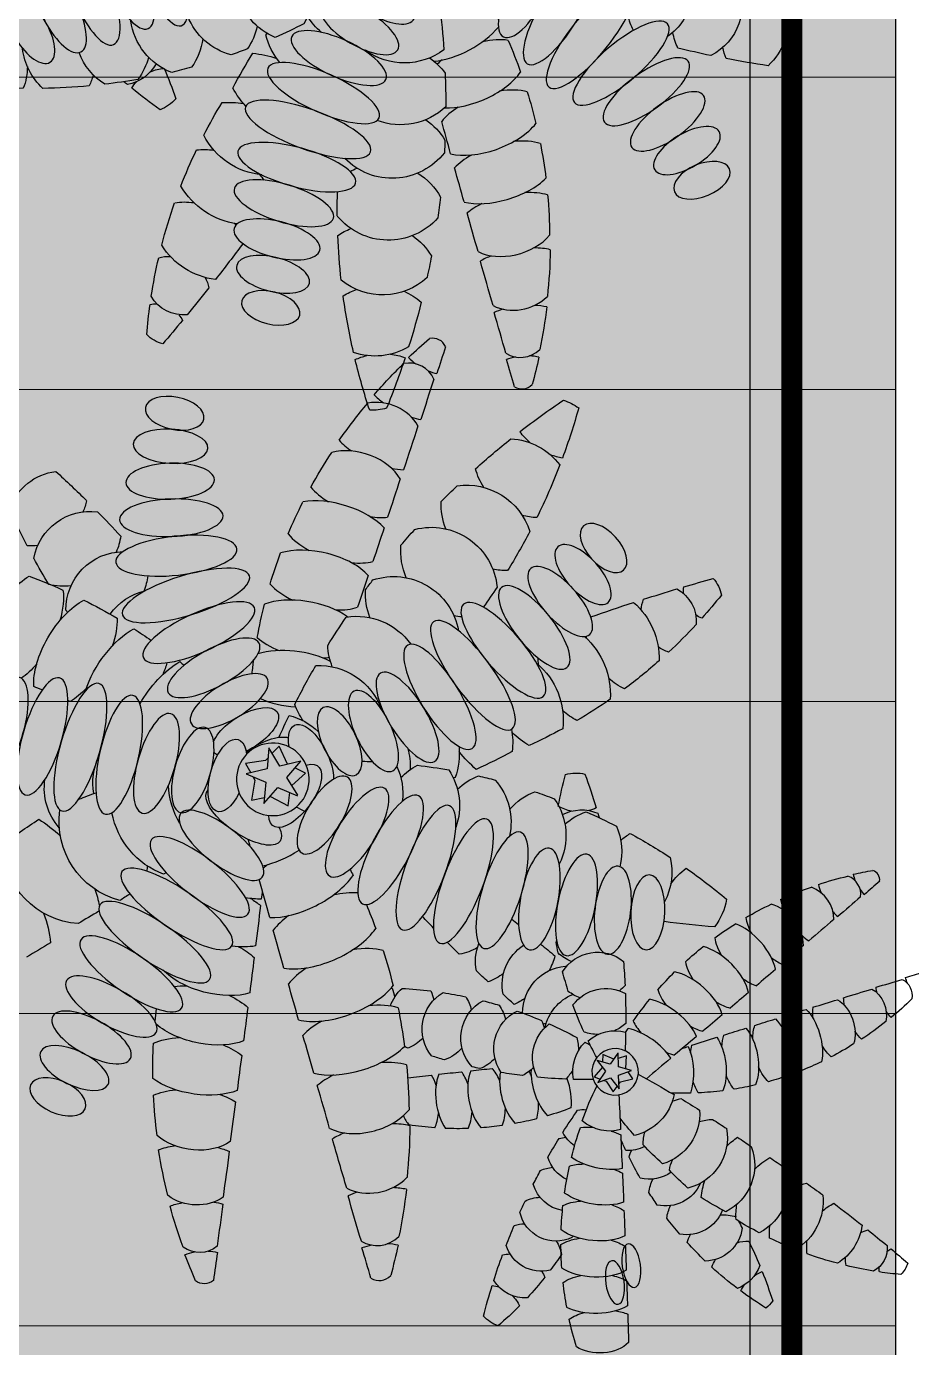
# Model space of a CAD drawing. Header units: millimetres. Extents: x -343543 to 400519, y -115663 to 104219.
# Drawn here: x -231892 to -231467, y -37475 to -36840 of the extents above; entities that cross this region are included whole.
import ezdxf

# ---------------------------------------------------------------- set-up
doc = ezdxf.new("R2010")
doc.units = ezdxf.units.MM
doc.linetypes.add("$0$02'TUONG Xay$0$HIDDEN", pattern=[0.375, 0.25, -0.125])
doc.linetypes.add('HIDDEN2', pattern=[0.1875, 0.125, -0.0625])
doc.layers.get('0').update_dxf_attribs({"color": 231, "lineweight": 0})
for name, color, linetype, lineweight in [('A-FLOR-PRTN', 161, 'Continuous', 9), ('A-OPEN', 20, 'Continuous', 9), ('A-PATT', 252, 'Continuous', 9), ('A-SYMBOLS', 10, 'Continuous', 13), ('ID-lighting loose', 2, 'Continuous', 5), ('SME-MEP-XREF-ARCH', 8, 'Continuous', 5)]:
    doc.layers.add(name, color=color, linetype=linetype, lineweight=lineweight)
doc.layers.add('fix lightting yellow', color=2, linetype='Continuous', lineweight=5, true_color=0xffff00)
for name, color, linetype in [('XREF MAT BANG NOI THAT$0$A-PATT', 8, 'Continuous'), ('XREF MAT BANG NOI THAT$0$FF-Plants', 8, 'Continuous'), ('XREF MAT BANG TUONG XAY$0$A-FNSH', 8, 'Continuous'), ('XREF MAT BANG TUONG XAY$0$A-FURN', 8, 'Continuous')]:
    doc.layers.add(name, color=color, linetype=linetype)

# ---------------------------------------------------------------- blocks, each defined once
blk = doc.blocks.new('XREF MAT BANG NOI THAT$0$YLD.Studio-03-28')
at = {"layer": 'XREF MAT BANG NOI THAT$0$FF-Plants', "color": 8}
for p, q in [((-29.06, 218.92), (-24.42, 222.98)), ((-24.42, 222.98), (-23, 219.19)), ((-35.01, 218.66), (-31.74, 218.8)), ((-32.59, 213), (-35.01, 218.66)), ((-30.1, 213.92), (-32.2, 220.17)), ((-32.2, 220.17), (-26.83, 216.35)), ((-30.36, 218.86), (-29.06, 218.92)), ((-26.83, 216.35), (-21.54, 220.27)), ((-21.54, 220.27), (-23.52, 213.99)), ((-22.39, 217.56), (-22.33, 217.39)), ((-22.33, 217.39), (-17.04, 214.24)), ((-35.39, 210), (-30.1, 213.92)), ((-28.81, 210.07), (-35.39, 210)), ((-34.16, 207.04), (-33.37, 210.02)), ((-32.89, 211.86), (-32.59, 213)), ((-26.71, 203.82), (-28.81, 210.07)), ((-24.74, 210.11), (-26.71, 203.82)), ((-18.26, 210.09), (-24.74, 210.11)), ((-23.52, 213.99), (-18.15, 210.17)), ((-21.79, 210.1), (-22.86, 204.47)), ((-17.04, 214.24), (-20.26, 211.67)), ((-28.05, 207.8), (-34.16, 207.04)), ((-22.86, 204.47), (-25.89, 206.42)), ((-3.47, 3.35), (-1.55, 13.44)), ((-1.36, 13.34), (2.83, 4.15)), ((-9.06, 2.82), (-8.03, 12.37)), ((-8.03, 12.37), (-2.3, 9.48)), ((0.92, 8.33), (9.61, 10.47)), ((9.61, 10.47), (8.81, 4.91)), ((-15.62, -3.78), (-11.18, 0.69)), ((-13.66, 2.06), (-3.47, 3.35)), ((-4.66, -2.89), (-13.66, 2.06)), ((-9.27, 2.61), (-9.06, 2.82)), ((2.83, 4.15), (13.02, 5.44)), ((13.02, 5.44), (5.54, -1.6)), ((8.25, 0.95), (13.32, -7.22)), ((-6.85, -7.71), (-15.62, -3.78)), ((-6.58, -12.98), (-4.66, -2.89)), ((0.91, -5.95), (-6.58, -12.98)), ((9.92, -10.89), (0.91, -5.95)), ((5.54, -1.6), (9.92, -10.89)), ((-5.92, -9.53), (-6.85, -7.71)), ((-2.6, -15.99), (-4.94, -11.44)), ((3.84, -8.87), (-2.6, -15.99)), ((5.65, -8.55), (3.84, -8.87)), ((13.32, -7.22), (8.57, -8.04))]:
    blk.add_line(p, q, dxfattribs=at)
for centre, major_axis, ratio, start_param, end_param in [((126.93, 295.28), (154.05, 93.06), 1, 2.093129, 2.150944), ((-28.11, 370.05), (12.47, 1.38), 1, 1.147291, 1.658613), ((-720.71, 297.44), (696.05, 87.86), 1, -0.019775, -0.004764), ((126.93, 295.28), (179.26, 16.06), 1, 2.620889, 2.695191), ((-30.78, 359.39), (11.92, 3.92), 1, 0.563286, 1.731811), ((-28.13, 380.65), (7.38, 7.38), 1, 3.163446, 3.394357), ((-28.13, 380.65), (7.38, 7.38), 1, 4.211477, 4.434646), ((-720.71, 297.44), (-27.98, 701.02), 1, -1.525383, -1.508416), ((-32.66, 330.92), (24.34, 7.22), 1, 0.822084, 1.709786), ((-31.22, 367.37), (9.85, 9.85), 1, 3.076455, 3.363905), ((-31.22, 367.37), (9.85, 9.85), 1, 4.411154, 4.681391), ((126.93, 295.28), (161.17, 80.1), 1, 2.34786, 2.432422), ((-720.71, 297.44), (216.65, 667.29), 1, -1.201138, -1.176629), ((97.05, 330.83), (176.44, 17.96), 1, 3.00218, 3.084607), ((-74.88, 320.05), (12.94, 12.94), 1, 0.82062, 1.078808), ((-251.37, 199.89), (-213.13, 68.28), 1, 4.051837, 4.11859), ((-37.22, 309.64), (25.59, 7.36), 1, 0.581757, 1.74589), ((-31.83, 357.06), (23.56, 1.4), 1, 3.924663, 4.201909), ((126.93, 295.28), (107.29, 144.5), 1, 1.995112, 2.070246), ((-31.83, 357.06), (22.43, 7.35), 1, 4.620625, 4.910204), ((-69.5, 305.96), (17.74, 4.46), 1, 1.070558, 1.93711), ((-77.5, 341.06), (12.94, 12.94), 1, 4.331164, 4.559334), ((-720.71, 297.44), (-15.94, 701.4), 1, -1.561174, -1.547304), ((-77.5, 341.06), (12.94, 12.94), 1, 3.782735, 3.970709), ((97.05, 330.83), (174.08, 33.9), 1, 3.005163, 3.095157), ((-251.37, 199.89), (198.1, 104.13), 1, 0.044622, 0.102098), ((-39.65, 292.82), (24.2, 6.68), 1, 0.349234, 1.81552), ((-35.33, 339.62), (17.75, 17.75), 1, 3.237126, 3.475194), ((-35.33, 339.62), (24.87, 3.43), 1, -1.440259, -1.02539), ((-73.48, 322.67), (12.94, 12.94), 1, 4.614517, 4.925034), ((126.93, 295.28), (127.26, 127.26), 1, 2.248166, 2.319436), ((112.08, 162.81), (-49.51, 144.63), 1, -0.132709, -0.045878), ((78.73, 305.04), (-8.66, 1.18), 0.959793, 3.11439, 4.439794), ((-73.48, 322.67), (12.94, 12.94), 1, 3.653835, 3.878467), ((-62.76, 290.25), (17.63, 4.89), 1, 0.843157, 2.259346), ((-251.37, 199.89), (-106.67, 196.75), 1, 4.695684, 4.712949), ((-720.71, 297.44), (4.17, 701.56), 1, -1.563026, -1.550692), ((111.07, 162.3), (-108.1, 108.1), 1, -0.487515, -0.393227), ((64.36, 297.58), (-7.76, 9.92), 0.800189, 3.860592, 5.342894), ((78.73, 305.04), (-7.5, 12.73), 0.490947, 0.941091, 1.224771), ((90.56, 310.2), (-4.8, 8.15), 0.490947, 1.706256, 2.018765), ((-3506.28, 4685.53), (4396.41, 3576.45), 1, -1.566496, -1.564955), ((97.05, 330.83), (-24.91, 175.59), 1, 1.600203, 1.670446), ((-69.5, 305.96), (18.03, 3.11), 1, -0.858259, -0.431968), ((-33.47, 327.58), (-31.96, 4.13), 1, 1.051212, 1.280295), ((-40.21, 273.86), (24.18, 6.74), 1, 0.34663, 1.812916), ((-33.47, 327.58), (30.91, 9.1), 1, 4.595233, 4.887164), ((110.16, 161.69), (-108.1, 108.1), 1, -0.371224, -0.289813), ((49.87, 288.97), (-9.31, 11.6), 0.671515, 3.780069, 5.510321), ((64.36, 297.58), (-9.68, 14.44), 0.490947, 0.847911, 1.176828), ((-3507.5, 4685.01), (-3612.43, 4366.89), 1, 3.135264, 3.137574), ((-133.26, 277.48), (9.71, 13.37), 0.671515, 0.638476, 2.368728), ((-3802.7, -4823.64), (3748.2, 5060.09), 1, 0.012815, 0.015), ((-57.01, 276.13), (17.51, 5.3), 1, 1.041301, 2.442574), ((126.37, 276.32), (160.28, 81.86), 1, 2.561375, 2.637785), ((110.16, 161.69), (140.84, 59.44), 1, 1.700812, 1.771763), ((36.77, 280.2), (-11.29, 13.22), 0.490947, 3.820292, 5.530953), ((49.87, 288.97), (-10.5, 13.85), 0.490947, 0.705769, 1.183947), ((-3508.52, 4684.49), (-3637.95, 4345.65), 1, 3.126715, 3.12923), ((78.73, 305.04), (-7.5, 12.73), 0.490947, 1.899231, 2.110255), ((-69.5, 305.96), (12.94, 12.94), 1, 3.610658, 3.836879), ((-721.27, 278.48), (6.11, 701.55), 1, -1.559332, -1.54792), ((36.77, 280.2), (-11.29, 13.22), 0.490947, 0.612122, 1.183947), ((64.36, 297.58), (-9.68, 14.44), 0.490947, 1.965112, 2.204238), ((-120.03, 266.01), (10.87, 15.97), 0.490947, 0.678699, 2.38936), ((-133.26, 277.48), (11.78, 15.31), 0.490947, -1.152148, -0.795463), ((-110.5, 270.5), (-7.85, 7.1), 0.416275, 3.141593, 9.424778), ((-3802.7, -4823.64), (3746.64, 5061.25), 1, 0.009963, 0.011888), ((-99.39, 272.52), (-7.85, 7.1), 0.416275, 3.141593, 9.424778), ((97.05, 330.83), (-125.41, 125.41), 1, 1.0565, 1.112329), ((-51.24, 259.94), (17.6, 4.98), 1, 1.11615, 2.491989), ((-34.83, 318.83), (38.3, 15.42), 1, 3.860214, 4.06393), ((-36.53, 255.61), (24.13, 6.93), 1, 0.525946, 2.02247), ((-34.83, 318.83), (39.33, 12.58), 1, 4.615045, 4.778236), ((110.16, 161.69), (-135.48, 70.83), 1, -0.447445, -0.381296), ((24.2, 270.68), (-12.04, 12.54), 0.490947, 3.745574, 5.607066), ((-3509.43, 4683.88), (4426, 3539.76), 1, -1.56581, -1.563625), ((-120.03, 266.01), (10.87, 15.97), 0.490947, -1.152148, -0.707001), ((-62.76, 290.25), (18.23, 1.57), 1, 4.16472, 4.507719), ((125, 298.86), (169.97, 59.18), 1, 2.943454, 3.012207), ((-720.63, 285.06), (47.67, 699.96), 1, -1.530529, -1.51896), ((110.16, 161.69), (122.85, 90.99), 1, 1.683103, 1.75189), ((12.21, 260.44), (-12.75, 11.82), 0.490947, 3.756496, 5.600887), ((24.2, 270.68), (-12.04, 12.54), 0.490947, 0.587277, 1.183947), ((-3509.43, 4683.88), (-3727.07, 4269.46), 1, 3.100959, 3.102883), ((49.87, 288.97), (-10.5, 13.85), 0.490947, 1.989445, 2.346129), ((-14.47, 379.35), (-167.56, 27.83), 1, 0.84524, 0.926651), ((-106.15, 255.33), (9.92, 16.57), 0.490947, 0.603982, 2.465473), ((-3802.7, -4823.64), (-5699.58, 2677.37), 1, 4.521646, 4.52347), ((36.77, 280.2), (-11.29, 13.22), 0.490947, 1.989445, 2.434591), ((1735.19, -5818.21), (6085.55, 1618.54), 1, 1.570168, 1.571709), ((-133.26, 277.48), (11.78, 15.31), 0.490947, 3.847362, 4.32554), ((-91.67, 245.47), (8.94, 17.12), 0.490947, 0.614903, 2.459294), ((-106.15, 255.33), (9.92, 16.57), 0.490947, -1.152148, -0.692206), ((-3802.7, -4823.64), (-5360.71, 3303.99), 1, 4.632097, 4.634029), ((97.05, 330.83), (165.49, 63.78), 1, 3.144178, 3.184993), ((-44.88, 246.33), (17.75, 4.44), 1, 1.692739, 2.549569), ((-41.03, 285.06), (17.75, 17.75), 1, 3.51061, 3.720912), ((-34.53, 238.25), (24.11, 6.98), 1, 0.623023, 1.976347), ((-39.57, 280.44), (17.75, 17.75), 1, 4.607864, 4.865684), ((110.16, 161.69), (137.81, 66.16), 1, 1.97756, 2.055063), ((0.84, 249.53), (-13.41, 11.06), 0.490947, 3.843286, 5.522008), ((12.21, 260.44), (-12.75, 11.82), 0.490947, 0.644013, 1.183947), ((-3509.43, 4683.88), (4624.03, 3276.85), 1, -1.51289, -1.511066), ((1733.93, -5818.97), (6080.08, 1638.94), 1, 1.568463, 1.570774), ((-0.63, 379.26), (142.85, 91.9), 1, -1.384301, -1.327735), ((-14.47, 379.35), (-155.63, 68.05), 1, 1.208042, 1.278992), ((-120.03, 266.01), (10.87, 15.97), 0.490947, 3.753714, 4.32554), ((-91.67, 245.47), (8.94, 17.12), 0.490947, -1.152148, -0.763559), ((-57.01, 276.13), (12.94, 12.94), 1, 3.443401, 3.816748), ((127.6, 283.85), (176.15, 36.91), 1, 3.081133, 3.153915), ((-720.04, 286.02), (-701.55, 6.28), 1, 3.0954, 3.110587), ((-3509.43, 4683.88), (4666.78, 3215.67), 1, -1.502458, -1.500526), ((24.2, 270.68), (-12.04, 12.54), 0.490947, 1.989445, 2.449387), ((1731.66, -5819.98), (-1615.59, 6086.33), 1, 0.006845, 0.00903), ((1732.81, -5819.56), (6080.13, 1638.78), 1, 1.570977, 1.573492), ((-1.9, 378.5), (-165.87, 36.57), 1, 2.451966, 2.538798), ((-76.64, 236.47), (7.93, 17.61), 0.490947, 0.701694, 2.380415), ((-3802.7, -4823.64), (-5126.91, 3656.28), 1, 4.696406, 4.698617), ((97.05, 330.83), (166.05, 62.3), 1, 3.239772, 3.303996), ((110.16, 161.69), (152.65, 8.26), 1, 2.473403, 2.533368), ((-9.89, 237.97), (-14.03, 10.26), 0.490947, 3.98658, 5.391529), ((0.84, 249.53), (-13.41, 11.06), 0.490947, 0.772729, 1.183947), ((12.21, 260.44), (-12.75, 11.82), 0.490947, 1.989445, 2.378033), ((1731.66, -5819.98), (-1657.99, 6074.92), 1, 0.002676, 0.0046), ((-111.01, 228.25), (17.08, 4.93), 1, 2.024853, 3.533691), ((-114.8, 77.71), (-163.94, 0.05), 1, 4.705661, 4.762338), ((-14.47, 379.35), (138.98, 97.66), 1, 3.437173, 3.503321), ((-125.98, 228.84), (-12.57, 12.57), 1, 4.344355, 4.730658), ((-95.08, 225.98), (17.1, 4.88), 1, 1.825605, 3.619336), ((-106.15, 255.33), (9.92, 16.57), 0.490947, 3.728869, 4.32554), ((-114.8, 77.71), (-163.91, 2.86), 0.999998, 4.659635, 4.664546), ((-61.12, 228.36), (6.89, 18.04), 0.490947, 0.844988, 2.249936), ((-76.64, 236.47), (7.93, 17.61), 0.490947, -1.152148, -0.911655), ((-3802.7, -4823.64), (3939.99, 4912.23), 1, 0.037597, 0.040172), ((-51.24, 259.94), (12.94, 12.94), 1, 3.621671, 3.816748), ((-39.12, 230.15), (17.91, 3.74), 1, 1.89308, 2.40635), ((-35.43, 264.12), (-23.07, 1.39), 1, 1.051839, 1.328745), ((-29.43, 220.51), (24.16, 6.83), 1, 0.898919, 2.050573), ((-35.43, 264.12), (-16.34, 16.34), 1, 2.931778, 3.115115), ((-720.04, 286.02), (616.83, 334.27), 1, -0.585206, -0.557024), ((-3509.43, 4683.88), (-3616.54, 4363.48), 1, 3.118357, 3.120569), ((1731.66, -5819.98), (6068.37, 1681.78), 1, 1.574905, 1.576837), ((1731.66, -5819.98), (-1740.97, 6051.66), 1, -0.008287, -0.006463), ((-3.02, 377.92), (155.04, 69.38), 1, -1.435677, -1.341389), ((-141.91, 231.11), (17.04, 5.05), 1, 2.602097, 3.077178), ((-114.8, 77.71), (158.16, 43.13), 1, 1.492263, 1.578396), ((-160.74, 229.8), (12.57, 12.57), 1, 5.680202, 6.026293), ((-125.98, 228.84), (17.08, 4.94), 1, 2.204083, 3.274454), ((-114.8, 77.71), (161.68, 27.08), 1, 1.480864, 1.559591), ((-141.91, 231.11), (12.57, 12.57), 1, 5.915152, 6.098959), ((-14.47, 379.35), (-169.58, 9.68), 1, 1.073324, 1.14211), ((-91.67, 245.47), (8.94, 17.12), 0.490947, 3.785606, 4.32554), ((97.05, 330.83), (-101.46, 145.46), 1, 1.503452, 1.53593), ((127.6, 283.85), (-65.98, 167.44), 1, 1.44855, 1.508293), ((1731.66, -5819.98), (6040.95, 1777.78), 1, 1.561619, 1.56383), ((-3509.43, 4683.88), (4456.75, 3501), 0.999996, -1.568653, -1.568182), ((0.84, 249.53), (-13.41, 11.06), 0.490947, 1.989445, 2.229937), ((-79.67, 223.11), (17.07, 4.96), 1, 2.442404, 3.561484), ((-44.34, 218.17), (2.86, 15.19), 0.674119, 0.619056, 1.96912), ((-61.12, 228.36), (6.89, 18.04), 0.490947, -1.382632, -1.117508), ((-3801.92, -4824.15), (-5247.07, 3481.64), 1, 4.656891, 4.659536), ((1731.66, -5819.98), (-1741.86, 6051.4), 1, -0.000673, 0.001759), ((-4.16, 377.5), (162.71, 48.75), 1, -1.409424, -1.328013), ((-55.75, 518.68), (-309.33, 1.14), 1, 1.233335, 1.283195), ((-160.74, 229.8), (12.57, 12.57), 1, 5.066836, 5.260238), ((-14.47, 379.35), (161.01, 54.1), 1, 3.938294, 4.015798), ((-64.79, 221.43), (17.1, 4.87), 1, 2.737371, 3.549404), ((-76.64, 236.47), (7.93, 17.61), 0.490947, 3.914322, 4.32554), ((-26.44, 214.07), (10.66, 3.34), 1, 2.51498, 8.798165), ((-4.16, 377.5), (166.05, 35.75), 1, -1.435097, -1.364146), ((-55.75, 518.68), (304.85, 52.5), 1, 4.258408, 4.300752), ((-141.91, 231.11), (12.57, 12.57), 1, 4.691759, 4.895835), ((-55.75, 518.68), (218.73, 218.73), 1, 3.701511, 3.734949), ((-125.98, 228.84), (-12.57, 12.57), 1, 3.037108, 3.325039), ((-111.01, 228.25), (17.18, 4.57), 1, -1.309181, -0.889153), ((-14.47, 379.35), (168.73, 19.57), 1, 4.249273, 4.338395), ((-49.05, 218.03), (12.57, 12.57), 1, 2.371043, 2.858653), ((-61.12, 228.36), (6.89, 18.04), 0.490947, 4.093897, 4.421075), ((-55.75, 518.68), (86.22, 297.08), 1, 3.254285, 3.273493), ((-55.75, 518.68), (-309.08, 12.59), 1, 1.49001, 1.514148), ((-95.08, 225.98), (12.57, 12.57), 1, 4.474951, 4.815659), ((-55.75, 518.68), (72.56, 300.7), 1, 3.304557, 3.338343), ((-79.67, 223.11), (12.57, 12.57), 1, 4.633718, 4.82376), ((-13.69, 378.84), (130.31, 108.96), 1, 3.770987, 3.877921), ((-64.79, 221.43), (12.57, 12.57), 1, 4.751811, 4.987715), ((-194.26, -81.14), (-340.97, 43.28), 1, 4.265182, 4.291331), ((-4.16, 377.5), (164.53, 42.22), 1, 4.590669, 4.659456), ((-4.16, 377.5), (164.77, 41.25), 1, 4.707412, 4.773561), ((526.07, -46.66), (-534.41, 43.59), 1, -0.428061, -0.382463), ((59.69, 184.07), (29.02, 10.35), 1, 0.808688, 1.28377), ((-210.33, 182.27), (274.76, 72.47), 1, -0.238473, -0.152339), ((-55.75, 518.68), (303.42, 60.18), 1, 4.487866, 4.529554), ((35.51, 81.27), (131.95, 77.19), 1, 1.656346, 1.73385), ((168.91, 65.58), (175.84, 175.84), 1, 1.749512, 1.787497), ((-26.44, 214.07), (18.86, 5.87), 1, 4.670835, 5.646892), ((0.15, 186.04), (18.66, 6.47), 1, 1.463413, 1.78637), ((-4.16, 377.5), (-169.25, 14.4), 1, 1.633457, 1.647085), ((-194.26, -81.14), (332.46, 87.19), 1, 0.686963, 0.72865), ((-4.16, 377.5), (163.33, 46.63), 1, 4.450499, 4.528003), ((-26.44, 214.07), (19.57, 5.52), 1, 3.665974, 4.623303), ((136.04, 286.66), (163.45, 80.39), 1, 3.162192, 3.211903), ((0.15, 186.04), (19.73, 0.93), 1, 2.492605, 2.840702), ((-12.17, 199.02), (19.05, 5.22), 1, 4.498677, 5.919621), ((45.87, 184.29), (-15.39, 9.32), 0.456009, 4.712389, 10.995574), ((35.51, 81.27), (122.26, 91.78), 1, 1.654961, 1.723748), ((168.91, 65.58), (-248.62, 4.92), 1, -0.533723, -0.478886), ((-38.49, 176.4), (19.76, 4.77), 1, 1.257993, 1.538395), ((-38.49, 176.4), (14.37, 14.37), 1, 6.20659, 6.525099), ((-219.23, 208.35), (-2.52, 197.04), 1, 4.62716, 4.640944), ((136.04, 286.66), (161.48, 84.28), 1, 3.213448, 3.290852), ((12.76, 175.19), (13.97, 13.97), 1, 0.893491, 1.083533), ((-194.26, -81.14), (330.16, 95.54), 1, 0.616686, 0.650472), ((-31.6, 194.2), (19.44, 5.96), 1, 3.340978, 4.744634), ((-219.23, 208.35), (194.06, 34.27), 1, -0.344998, -0.269905), ((0.15, 186.04), (19.09, 5.09), 1, 4.409152, 6.108959), ((51.18, 157.5), (29.51, 8.88), 1, 0.454219, 1.166567), ((62.91, 216.62), (29.87, 7.57), 1, 4.47824, 4.82433), ((-252.68, -71.77), (187.37, 187.37), 1, 0.403099, 0.459664), ((35.51, 81.27), (-148.48, 36.37), 1, -0.491682, -0.425533), ((168.91, 65.58), (175.84, 175.84), 1, 1.886405, 1.928292), ((-43.03, 160.33), (19.47, 5.84), 1, 1.450716, 1.781814), ((12.76, 175.19), (13.97, 13.97), 1, 2.10285, 2.425749), ((37.36, 169.77), (-18.94, 9.66), 0.405439, 4.712389, 10.995574), ((526.07, -46.66), (138.11, 518.1), 0.999988, 1.397662, 1.398225), ((-210.33, 182.27), (225.55, 172.84), 1, -0.746111, -0.667384), ((7404.17, 6422.59), (-6352.26, 7493.3), 1, 1.55729, 1.558831), ((-250.78, -73.07), (261.79, 41), 1, 0.939147, 1.025978), ((-43.03, 160.33), (14.37, 14.37), 1, 6.051325, 6.246402), ((-19.36, 195.28), (21.85, 5.76), 1, 4.079193, 5.036001), ((-9.04, 158.46), (15.97, 15.97), 1, 1.62073, 1.685999), ((136.04, 286.66), (-147, 107.56), 1, 1.299788, 1.35347), ((35.51, 81.27), (126.64, 85.63), 1, 1.922607, 1.993558), ((-38.49, 176.4), (19.63, 5.27), 1, 3.264132, 4.962173), ((-219.23, 208.35), (83.86, 178.33), 1, -1.386044, -1.32182), ((-15.18, 180.12), (21.78, 6), 1, 3.848498, 5.329427), ((-152.83, 119.29), (-39.14, 157.18), 0.999998, -1.523468, -1.519833), ((29.73, 153.87), (-23, 9.44), 0.362784, 4.712389, 10.995574), ((25.1, 162.9), (13.97, 13.97), 1, 2.141547, 2.531114), ((-249.22, -74.28), (240.39, 111.48), 1, 0.552036, 0.646324), ((-4398.2, 3808.72), (-4372.42, 3605.73), 1, 3.130858, 3.132682), ((168.91, 65.58), (-235.52, 79.79), 1, -0.059773, -0.044377), ((-49.93, 142.53), (20.08, 3.19), 1, 1.584425, 2.014209), ((-7.94, 123.66), (35.75, 10.14), 1, 0.979264, 1.182981), ((-157.18, 139.15), (114.54, 114.54), 1, 5.565279, 5.620627), ((136.04, 286.66), (128.8, 128.8), 1, 3.129157, 3.158314), ((45.83, 132.09), (29.23, 9.76), 1, 0.24432, 0.891093), ((7406.07, 6421.3), (7719.22, 6075.73), 1, 3.166088, 3.168398), ((35.51, 81.27), (152.83, 3.55), 1, 2.59867, 2.680081), ((-4398.2, 3808.72), (3709.3, 4284.92), 1, -1.56033, -1.558406), ((-43.03, 160.33), (19.7, 5.03), 1, 3.119432, 4.947597), ((-49.93, 142.53), (19.63, 5.28), 1, 0.11264, 0.485987), ((-7.94, 123.66), (26.28, 26.28), 1, 1.152024, 1.315215), ((596.91, 254.59), (622.34, 106.69), 1, 3.129017, 3.14043), ((12.76, 175.19), (-13.97, 13.97), 1, 2.186059, 2.216859), ((59.69, 184.07), (-21.79, 21.79), 1, 2.605271, 2.789078), ((-55.34, 126.48), (19.56, 5.55), 1, 1.427415, 1.933279), ((-219.23, 208.35), (102.72, 168.17), 1, -1.36396, -1.323145), ((-9.38, 164.4), (21.7, 6.3), 1, 3.632054, 4.833195), ((22.16, 137.48), (-22.9, 9.68), 0.362784, 4.712389, 10.995574), ((-210.33, 182.27), (284.07, 6.79), 1, -0.199224, -0.142547), ((-247.88, -75.62), (-253.08, 78.52), 1, 4.325258, 4.406669), ((-4398.2, 3808.72), (-4350.72, 3631.89), 1, 3.131468, 3.133513), ((168.91, 65.58), (247.86, 20.07), 1, 2.745054, 2.77094), ((-55.34, 126.48), (18.96, 7.33), 1, 0.02821, 0.371208), ((-7.93, 115.69), (27.09, 10.34), 1, 1.529921, 1.821852), ((7407.63, 6420.08), (8439.57, 5027.37), 1, 3.298149, 3.300663), ((-49.93, 142.53), (19.47, 5.84), 1, 3.143861, 4.874981), ((-219.23, 208.35), (-196.25, 17.86), 1, 2.791531, 2.84736), ((599.04, 237.65), (446.48, 446.48), 1, 2.51248, 2.524814), ((15.6, 120.29), (-28.08, 8.27), 0.32034, 4.712389, 10.995574), ((-155.05, 122.21), (-53.34, 152.94), 1, 4.436484, 4.462597), ((37.32, 105.52), (29.5, 8.92), 1, 0.070833, 1.148318), ((52.57, 141.4), (18.84, 5.94), 1, -1.380608, -0.489438), ((-193.37, -80.66), (272.7, 209.21), 0.999999, 0.034329, 0.040727), ((83.87, 118.76), (13.97, 13.97), 1, 1.326609, 1.520011), ((-193.37, -80.66), (302.02, 164.06), 1, 0.133382, 0.183242), ((-61.07, 108.37), (19.97, 3.81), 1, 1.553919, 1.98021), ((-7.25, 147.46), (22.08, 4.8), 1, 3.700579, 4.290899), ((51.18, 157.5), (29.65, 8.4), 1, 4.685359, 5.071661), ((212.26, -123.41), (123.87, 220.24), 1, 0.592112, 0.649927), ((179.63, 116.05), (17.05, 4.43), 1, 0.017414, 0.528736), ((168.91, 65.58), (-241.25, 60.29), 1, 0.002879, 0.010825), ((-247.88, -75.62), (-252.5, 80.36), 1, 4.227807, 4.298758), ((-61.07, 108.37), (14.37, 14.37), 1, 6.040312, 6.266533), ((-4.62, 105.25), (21.36, 7.37), 1, 1.660238, 2.075107), ((83.87, 118.76), (19.39, 3.79), 1, 2.53236, 2.87845), ((65.77, 129.34), (19.56, 2.78), 1, -0.991297, -0.516216), ((212.26, -123.41), (243.25, 68.4), 1, 1.548958, 1.633521), ((130.29, 91.05), (34.26, 9.83), 1, -0.154889, 0.732814), ((174.08, 117.62), (13.83, 13.83), 1, 2.090464, 2.377913), ((212.26, -123.41), (216.66, 130.03), 1, 1.183698, 1.258), ((165.08, 110.91), (16.86, 5.1), 1, -0.398908, 0.769616), ((192.02, 124.28), (10.36, 10.36), 1, 2.177455, 2.408366), ((-442.18, 870.59), (-725.84, 665.89), 1, 3.003743, 3.018754), ((7408.97, 6418.74), (7972.1, 5739.9), 1, 3.214224, 3.216408), ((-219.23, 208.35), (-195.85, 21.8), 1, 2.710852, 2.781096), ((8.86, 102.44), (-31.05, 7.29), 0.300118, 4.712389, 10.995574), ((599.04, 237.65), (-118.6, 620.18), 1, 1.568655, 1.58163), ((-210.33, 182.27), (200.93, 200.93), 1, 5.229534, 5.264231), ((136.93, 287.13), (180.4, 25.21), 1, 4.162602, 4.248736), ((161.54, 110.34), (32.81, 4.67), 1, 2.856985, 3.134232), ((-214.12, 102.47), (-7.06, 4.74), 0.874189, -0.631907, 0.605204), ((-4076.43, -7844.51), (-8058.88, 3635.95), 1, 4.682984, 4.684525), ((27.94, 80.03), (29.81, 7.8), 1, 0.004255, 0.944321), ((212.26, -123.41), (-178.67, 178.67), 1, -0.414961, -0.339827), ((101.85, 79.89), (36.02, 10.01), 1, -0.133882, 0.768981), ((-442.18, 870.59), (801.61, 572.42), 1, -1.520806, -1.503839), ((192.02, 124.28), (10.36, 10.36), 1, 3.225486, 3.448654), ((-20.7, 230.29), (-231.06, 59.01), 1, 0.81374, 0.870305), ((-199.1, 89.05), (-3.96, 13.04), 0.959793, -0.027203, 1.298202), ((-214.12, 102.47), (8.43, 12.11), 0.490947, -1.435337, -1.122828), ((-4074.9, -7845.89), (4068.89, 7849.19), 1, 0.022593, 0.024903), ((-55.34, 126.48), (19.81, 4.54), 1, 4.229445, 4.734078), ((-69.85, 91.43), (14.37, 14.37), 1, 6.083489, 6.308121), ((-219.23, 208.35), (-162.14, 111.99), 0.999993, 3.177662, 3.179972), ((-247.88, -75.62), (-247.49, 94.68), 1, 4.177625, 4.243774), ((599.04, 237.65), (-135.55, 616.7), 1, 1.569186, 1.581315), ((45.83, 132.09), (29.57, 8.66), 1, 4.562886, 5.044669), ((138.4, 100.91), (24.92, 24.92), 1, 2.251134, 2.489202), ((4.15, 83.88), (-31.05, 7.29), 0.300118, 4.712389, 10.995574), ((212.26, -123.41), (237.46, 86.4), 1, 1.698623, 1.769893), ((80.27, 69.71), (33.9, 9.65), 1, -0.177157, 0.821616), ((-442.18, 870.59), (910.7, 375.34), 1, -1.318792, -1.296699), ((174.08, 117.62), (13.83, 13.83), 1, 3.425162, 3.695399), ((-214.12, 102.47), (8.43, 12.11), 0.490947, 4.036545, 4.390012), ((-19.16, 228.9), (226.43, 74.85), 1, 3.449787, 3.536618), ((-179.16, 73.54), (9.02, 17.45), 0.800189, 0.718999, 2.201301), ((-199.1, 89.05), (13.17, 18.92), 0.490947, -1.242361, -1.031338), ((-4073.5, -7847), (4073.7, 7846.7), 1, 0.020515, 0.023029), ((7408.97, 6418.74), (7565.69, 6265.88), 1, 3.149351, 3.151275), ((125.75, 89.41), (31.99, 31.99), 1, 2.292971, 2.522054), ((20.76, 55.09), (29.64, 8.42), 1, 0.111098, 1.050224), ((-210.33, 182.27), (135.08, 249.99), 1, -1.44289, -1.413733), ((189.63, -137.44), (232.66, 98.59), 1, 1.646774, 1.723184), ((57.64, 55.67), (33.49, 10.99), 1, 0.477208, 0.781672), ((93.51, 50.97), (-10.8, 30.01), 0.300118, 1.570796326502317, 7.853981633681903), ((111.64, 56.42), (-7.72, 28.24), 0.32034, 1.570796326843089, 7.853981634022675), ((129.01, 62.6), (-7.23, 23.79), 0.362784, 1.570796326542845, 7.853981633722432), ((146.35, 65.94), (-5.23, 20.61), 0.405439, 1.570796326753082, 7.853981633932668), ((161.54, 110.34), (-23.43, 23.43), 1, 1.594904, 1.627151), ((163.18, 67.82), (-4.34, 17.46), 0.456009, 1.570796327003859, 7.853981634183445), ((179.29, 68.9), (-3.44, 13.91), 0.543524, 1.570796326758771, 7.853981633938357), ((-199.1, 89.05), (13.17, 18.92), 0.490947, 4.082683, 4.366363), ((-157.53, 58.59), (10.38, 20.74), 0.671515, 0.638476, 2.368728), ((-179.16, 73.54), (14.17, 23.12), 0.490947, -1.176481, -0.937354), ((-4072.05, -7847.89), (4291.59, 7729.68), 1, 0.045968, 0.048152), ((-247.88, -75.62), (-225.55, 139.07), 1, 4.276146, 4.322723), ((37.32, 105.52), (29.7, 8.22), 1, 4.657908, 5.047475), ((114.45, 84.22), (55.34, 17.26), 1, 2.954557, 3.158273), ((-157.53, 58.59), (12.81, 23.9), 0.490947, -1.152148, -0.795463), ((7408.97, 6418.74), (-7814.55, 5952.61), 1, 1.353149, 1.354972), ((1.84, 65.02), (-29.08, 3.35), 0.32034, 4.712389, 10.995574), ((214.95, -118.36), (178.67, 178.67), 1, 1.507122, 1.510757), ((39.13, 37.21), (32.6, 13.39), 1, 0.497671, 0.926523), ((76.05, 43.59), (-11.97, 26.71), 0.32034, 1.570796326202381, 7.853981633381967), ((138.4, 100.91), (24.92, 24.92), 1, 3.208423, 3.306613), ((-17.77, 227.8), (219.55, 93.13), 1, 3.468642, 3.56293), ((-136.57, 45.73), (11.39, 24.61), 0.490947, 0.678699, 2.38936), ((-4072.05, -7847.89), (-8006.89, 3749.05), 1, 4.686888, 4.688812), ((-210.33, 182.27), (200.93, 200.93), 1, 5.025432, 5.079115), ((-179.16, 73.54), (14.17, 23.12), 0.490947, 3.989504, 4.318421), ((-114.89, 34.11), (9.94, 25.23), 0.490947, 0.603982, 2.420377), ((-136.57, 45.73), (11.39, 24.61), 0.490947, -1.152148, -0.707001), ((-4072.05, -7847.89), (4131.37, 7816.49), 1, 0.020191, 0.022015), ((59.21, 36.19), (-10.29, 22.63), 0.362784, 1.570796326205139, 7.853981633384725), ((7408.97, 6418.74), (7593.47, 6232.18), 1, 3.159148, 3.16108), ((-0.12, 46.92), (-24.85, 0.77), 0.362784, 4.712389, 10.995574), ((-247.88, -75.62), (-132.14, 229.68), 1, 4.701668, 4.714353), ((10.37, 29.18), (29.95, 7.23), 1, 0.306291, 0.866837), ((27.94, 80.03), (29.51, 8.85), 1, 4.597926, 4.920824), ((20.36, 21.41), (35.04, 3.76), 1, 0.611668, 0.904591), ((-16.31, 226.91), (208.22, 116.26), 1, 3.476887, 3.558298), ((-92.58, 23.77), (8.46, 25.76), 0.490947, 0.614903, 2.459294), ((-114.89, 34.11), (9.94, 25.23), 0.490947, -1.152148, -0.692206), ((-4072.05, -7847.89), (-7987.25, 3790.71), 1, 4.686738, 4.688669), ((44.58, 26.29), (-10.69, 18.38), 0.405439, 4.712389, 10.995574), ((-157.53, 58.59), (12.81, 23.9), 0.490947, 3.847362, 4.32554), ((-92.58, 23.77), (8.46, 25.76), 0.490947, -1.152148, -0.763559), ((-2.03, 29.34), (-21.23, 1.07), 0.405439, 4.712389, 10.995574), ((-69.7, 14.75), (6.95, 26.21), 0.490947, 0.701694, 1.194978), ((-4072.05, -7847.89), (4134.36, 7814.91), 1, 0.014988, 0.0172), ((7408.97, 6418.74), (7542.37, 6293.93), 1, 3.153558, 3.155493), ((31.44, 15.55), (-8.97, 15.6), 0.456009, 4.712389, 10.995574), ((-210.33, 182.27), (117.51, 258.72), 1, 4.57275, 4.590231), ((85.3, 10.6), (30.46, 8.83), 1, -1.194927, 0.516377), ((131.9, -270.46), (303.95, 46.02), 1, 1.410038, 1.448165), ((115.03, 12.41), (30.45, 8.87), 1, -1.13023, 0.600891), ((170.71, 18.85), (30.84, 7.37), 1, 2.308965, 2.535186), ((131.9, -270.46), (272.76, 141.78), 1, 0.980189, 1.050433), ((141.32, 15.18), (30.56, 8.47), 1, -1.009427, 0.406762), ((200.45, 17.42), (29.63, 11.31), 1, 2.222132, 2.446764), ((131.9, -270.46), (305.03, 38.2), 1, 1.220489, 1.310482), ((-16.31, 226.91), (-238.48, 0.16), 1, 0.960407, 1.031357), ((-136.57, 45.73), (11.39, 24.61), 0.490947, 3.753714, 4.32554), ((-98.24, -4.21), (-0.17, 31.89), 0.300118, 1.570796327715664, 7.85398163489525), ((-79.1, -4.35), (-0.17, 31.89), 0.300118, 1.570796327681729, 7.853981634861315), ((-60.17, -3.81), (-1.93, 29.21), 0.32034, 1.570796327460503, 7.853981634640089), ((-46.34, 7.07), (5.41, 26.57), 0.490947, 0.844988, 1.162328), ((-69.7, 14.75), (6.95, 26.21), 0.490947, -1.152148, -0.911655), ((-4072.05, -7847.89), (4020.43, 7874.12), 0.999995, -0.000358, 0.000114), ((141.32, 15.18), (22.42, 22.42), 1, 1.840951, 1.956005), ((170.71, 18.85), (30.57, 8.42), 1, -0.803958, 0.062594), ((233.01, 15.25), (22.42, 22.42), 1, 1.930346, 2.11832), ((131.9, -270.46), (304.53, 42.02), 1, 1.114106, 1.196533), ((-135.56, -4.21), (1.64, 24.81), 0.362784, 1.570796328117058, 7.853981635296644), ((-117.19, -5.07), (-0.24, 29.27), 0.32034, 1.570796327763428, 7.853981634943015), ((-114.89, 34.11), (9.94, 25.23), 0.490947, 4.089229, 4.32554), ((-41.75, -3.63), (-1.75, 24.8), 0.362784, 1.570796327655833, 7.853981634835419), ((-24.15, -2.6), (-0.19, 21.26), 0.405439, -0.638013, 3.222605), ((-2.21, 12.53), (17.97, 0.96), 0.456009, -0.597189, 3.712648), ((526.07, -46.66), (-533.78, 50.69), 1, -0.031866, -0.022297), ((16.7, 8.87), (-8.97, 15.6), 0.456009, 0.467456, 0.526537), ((16.7, 8.87), (-8.97, 15.6), 0.456009, 2.146873, 5.563258), ((29.85, 4.77), (30.46, 8.82), 1, -0.925589, 0.347124), ((20.36, 21.41), (-24.92, 24.92), 1, 3.981782, 4.006026), ((196.77, 21.01), (29.26, 12.23), 1, -0.642229, -0.384041), ((-185.93, -1.32), (2.52, 14.11), 0.543524, 1.570796329850885, 7.853981637030471), ((-169.96, -2.47), (2.51, 17.82), 0.456009, 1.570796329214219, 7.853981636393805), ((-153.2, -3.84), (1.96, 21.17), 0.405439, 1.570796328573082, 7.853981635752668), ((-16.31, 226.91), (-229.22, 65.8), 1, 1.354724, 1.380164), ((-1.68, -0.85), (16.8, 4.68), 1, 0.976365, 7.25955), ((59.57, 6.58), (30.5, 8.67), 1, -1.032415, 0.085581), ((81.71, 372.75), (371.35, 112.19), 1, -1.545573, -1.47882), ((7408.97, 6418.74), (7448.64, 6404.58), 0.999996, 3.142396, 3.142759), ((233.01, 15.25), (30.06, 10.11), 1, 2.93965, 3.167819), ((-1.68, -0.85), (30.78, 7.61), 1, -0.583658, -0.076766), ((170.71, 18.85), (31.33, 4.91), 1, 3.588127, 4.014418), ((200.45, 17.42), (29.86, 10.67), 1, 3.204448, 3.514965), ((81.71, 372.75), (375.62, 96.94), 1, 4.706787, 4.764263), ((-16.31, 226.91), (43.89, 234.41), 0.999817, 3.101661, 3.102023), ((2.69, -9.62), (16.43, 7.35), 0.456009, 4.469975, 5.881978), ((59.57, 6.58), (31.6, 2.68), 1, 3.411523, 3.691925), ((115.03, 12.41), (30.13, 9.89), 1, 3.425709, 3.855493), ((141.32, 15.18), (30.42, 8.96), 1, 3.418614, 3.924478), ((81.71, 372.75), (387.2, 23.64), 1, -1.44344, -1.416014), ((-12.27, -19.93), (-17.13, 5.51), 0.456009, -1.202658, 3.956111), ((9.82, -24.4), (16.43, 7.35), 0.456009, 3.676106, 8.112547), ((81.71, 372.75), (125.7, 366.99), 1, 3.303209, 3.333224), ((81.71, 372.75), (303.3, 241.85), 1, 3.916053, 3.97089), ((85.3, 10.6), (29.74, 11), 1, 3.388901, 3.719999), ((81.71, 372.75), (381.59, 69.8), 1, 4.646106, 4.671992), ((-30.7, -28.05), (37.63, 10.85), 1, 2.625319, 3.656142), ((347.71, -1031.03), (-421.87, 1009.88), 1, -0.006631, -0.005322), ((81.71, 372.75), (385.57, 42.67), 1, 4.562726, 4.604613), ((-2252.85, -8538.39), (-8545.74, 2266.3), 1, 4.701636, 4.70346), ((81.71, 372.75), (274.3, 274.3), 1, 3.970904, 3.9863), ((-19.42, -35.27), (-20.27, 6.41), 0.405439, 4.712389, 10.995574), ((-2252.85, -8538.39), (-8551.83, 2243.17), 1, 4.696208, 4.698132), ((-54.01, -42.19), (37.73, 10.48), 1, 2.536003, 3.99264), ((349.46, -1031.24), (-463.71, 991.37), 1, -0.028589, -0.02333), ((-87.23, -62.66), (27.69, 27.69), 1, 0.325822, 0.38925), ((-8.86, -9.28), (37.91, 9.83), 1, 3.330519, 3.823619), ((9.82, -24.4), (16.43, 7.35), 0.456009, 2.859453, 3.117262), ((17.85, -39.21), (19.27, 8.99), 0.405439, 1.57079632768765, 7.853981634867236), ((-2252.85, -8538.39), (-8621.33, 1959.18), 1, 4.660334, 4.662519), ((359.2, -1027.87), (-505.61, 970.67), 1, -0.046419, -0.035711), ((-144.74, -80.92), (62.14, 16.95), 1, 0.376175, 0.503716), ((146.28, 173.41), (125.19, 202.98), 1, 3.20818, 3.236102), ((-2251.17, -8538.7), (-8572.61, 2162.43), 1, 4.681123, 4.683637), ((-77.49, -59.29), (37.64, 10.78), 1, 2.340663, 3.806949), ((-26.5, -51.49), (-23.66, 7.62), 0.362784, 4.712389, 10.995574), ((26.92, -54.35), (22.08, 11.43), 0.362784, 1.570796327497962, 7.853981634677549), ((-2249.4, -8538.82), (2847.8, 8369.93), 1, 0.047108, 0.049418), ((-2247.33, -8538.82), (-8509.72, 2398), 1, 4.704566, 4.706107), ((331.95, -1039.41), (-475.18, 985.92), 1, -0.016941, -0.004606), ((-158.04, -84.69), (48.67, 12.59), 1, 0.346459, 0.63839), ((37, -69.71), (24.92, 15.36), 0.32034, 1.570796327774609, 7.853981634954195), ((146.28, 173.41), (218.45, 95.67), 1, 3.887248, 3.956035), ((-33.09, -68.65), (-27.34, 10.47), 0.32034, 4.712389, 10.995574), ((146.28, 173.41), (-237.73, 18.93), 1, 1.348729, 1.414878), ((151.8, 172.98), (230.46, 61.33), 1, 4.668631, 4.725197), ((48.34, -84.81), (24.81, 20.04), 0.300118, 1.57079632810651, 7.853981635286097), ((146.28, 173.41), (237.52, 21.41), 1, 4.428413, 4.499364), ((149.73, 172.98), (223.14, 84.15), 1, 4.474071, 4.560902), ((-220.45, 158.67), (243.63, 139.54), 1, -1.489547, -1.458183), ((-35.41, -47.99), (27.47, 7.73), 1, 3.664996, 4.302342), ((0.63, -59.31), (30.07, 1.97), 0.490947, 4.416405, 5.391529), ((-243.8, -91.45), (264.26, 19.49), 1, 0.009088, 0.019373), ((146.28, 173.41), (194.5, 137.99), 1, 4.006003, 4.087414), ((147.96, 173.1), (221.93, 87.29), 1, 4.351733, 4.446021), ((-144.74, -80.92), (63.14, 12.72), 1, -0.23803, -0.034314), ((-50.58, -65.86), (27.48, 7.71), 1, 3.119645, 3.993323), ((-40.5, -86.16), (-30.37, 9.73), 0.300118, 4.712389, 10.995574), ((-0.76, -86.6), (30.13, 0.22), 0.490947, 0.96074, 1.183947), ((61.65, -99.31), (18.92, 22.34), 0.32034, 1.570796328619921, 7.853981635799506), ((-189.38, 175.29), (267.12, 86.45), 1, -1.561478, -1.485068), ((-243.8, -91.45), (263.77, 25.24), 1, -0.115009, -0.077099), ((75.39, -111.51), (14.64, 20.1), 0.362784, 1.570796329213647, 7.853981636393232), ((-46.34, -104.18), (-27.9, 8.85), 0.32034, 4.712389, 10.995574), ((-3.74, -113.76), (-30.09, 1.53), 0.490947, -1.152148, -0.763559), ((-0.76, -86.6), (30.13, 0.22), 0.490947, 4.156103, 5.522008), ((-3.74, -113.76), (-30.09, 1.53), 0.490947, 3.785606, 4.32554), ((9598.21, -2076.1), (2025.09, 9612.52), 0.999996, 1.576143, 1.576274), ((-243.8, -91.45), (253.99, 75.53), 1, -0.413209, -0.344422), ((20.15, -82.2), (26.71, 7.46), 1, 4.4537, 5.200923), ((33.25, -129.97), (27.7, 1.31), 1, 1.048117, 1.324965), ((89.67, -121.79), (12.46, 17.23), 0.405439, 1.570796329326606, 7.853981636506192), ((-52.66, -121.47), (-23.66, 7.62), 0.362784, 4.712389, 10.995574), ((103.71, -131.02), (9.17, 15.48), 0.456009, 1.570796330207066, 7.853981637386653), ((9598.21, -2076.1), (1960.63, 9625.89), 0.999995, 1.570929, 1.571374), ((-8.3, -140.7), (-29.95, 3.28), 0.490947, -1.152148, -0.762871), ((-3.74, -113.76), (-30.09, 1.53), 0.490947, 0.614903, 2.459294), ((26.1, -105.91), (26.71, 7.46), 1, 3.832451, 5.407049), ((42.16, -151.58), (26.58, 7.9), 1, 0.822433, 1.110363), ((-414.46, -240.64), (-94.86, 473.15), 1, -1.563798, -1.53036), ((117.96, -138.21), (5.53, 13.22), 0.543524, 1.570796330777153, 7.853981637956739), ((-8.3, -140.7), (-29.95, 3.28), 0.490947, 3.728869, 4.32554), ((249.16, -37.37), (-180.84, 180.84), 1, 1.145565, 1.150477), ((42.16, -151.58), (26.99, 6.37), 1, 2.186811, 2.573114), ((-243.8, -91.45), (235.19, 122.06), 1, -0.711068, -0.64492), ((249.16, -37.37), (251.39, 46.98), 1, 3.38012, 3.436797), ((33.25, -129.97), (26.64, 7.72), 1, 4.024889, 5.533726), ((-8.3, -140.7), (-29.95, 3.28), 0.490947, 0.603982, 2.465473), ((49.31, -175.65), (19.61, 19.61), 1, 0.409717, 0.613792), ((-414.46, -240.64), (472.42, 98.43), 1, -0.058503, -0.016159), ((49.31, -175.65), (19.61, 19.61), 1, 1.633109, 1.816916), ((249.16, -37.37), (-201.19, 157.88), 1, 1.171755, 1.250482), ((42.16, -151.58), (26.72, 7.43), 1, 4.215397, 5.285768)]:
    blk.add_ellipse(centre, major_axis=major_axis, ratio=ratio, start_param=start_param, end_param=end_param, dxfattribs=at)
at = {"layer": 'XREF MAT BANG NOI THAT$0$FF-Plants', "color": 8, "extrusion": (0, 0, -1)}
for centre, major_axis, ratio, start_param, end_param in [((117.18, 263.57), (5.58, 2.35), 0.874189, -0.631907, 0.605204), ((104.86, 256.22), (-6.63, 15.02), 0.490947, -1.242361, -1.031338), ((104.86, 256.22), (4.54, 8.58), 0.959793, -0.027203, 1.298201), ((117.18, 263.57), (-4.24, 9.61), 0.490947, -1.435337, -1.122828), ((71.64, 240.59), (-4.43, 15.92), 0.671515, 0.638476, 2.368728), ((88.81, 248.1), (-6.76, 18.09), 0.490947, -1.176481, -0.937354), ((88.81, 248.1), (-3.93, 13.43), 0.800189, 0.718999, 2.201301), ((117.18, 263.57), (-4.24, 9.61), 0.490947, 4.036545, 4.390012), ((55.24, 234.46), (-4.61, 18.76), 0.490947, 0.678699, 2.38936), ((71.64, 240.59), (-5.7, 18.46), 0.490947, -1.152148, -0.795463), ((104.86, 256.22), (-6.63, 15.02), 0.490947, 4.082683, 4.366363), ((21.5, 225.1), (-2.41, 19.16), 0.490947, 0.614903, 2.459294), ((38.5, 229.29), (-3.52, 18.99), 0.490947, -1.152148, -0.692206), ((38.5, 229.29), (-3.52, 18.99), 0.490947, 0.603982, 2.465473), ((55.24, 234.46), (-4.61, 18.76), 0.490947, -1.152148, -0.707001), ((4.28, 221.9), (-1.29, 19.27), 0.490947, 0.701694, 2.380415), ((21.5, 225.1), (-2.41, 19.16), 0.490947, -1.152148, -0.763559), ((88.81, 248.1), (-6.76, 18.09), 0.490947, 3.989504, 4.318421), ((-13.1, 219.71), (-0.17, 19.31), 0.490947, 0.844988, 2.249936), ((4.28, 221.9), (-1.29, 19.27), 0.490947, -1.152148, -0.911655), ((71.64, 240.59), (-5.7, 18.46), 0.490947, 3.847362, 4.32554), ((55.24, 234.46), (-4.61, 18.76), 0.490947, 3.753714, 4.32554), ((21.5, 225.1), (-2.41, 19.16), 0.490947, 3.785606, 4.32554), ((38.5, 229.29), (-3.52, 18.99), 0.490947, 3.728869, 4.32554), ((4.28, 221.9), (-1.29, 19.27), 0.490947, 3.914322, 4.32554), ((-49.67, 192.68), (-10.73, 13.68), 0.490947, 0.772729, 1.678136), ((-49.67, 192.68), (-10.73, 13.68), 0.490947, 4.035032, 5.522008), ((-60.86, 181.57), (-11.51, 13.03), 0.490947, 0.644013, 1.183947), ((-60.86, 181.57), (-11.51, 13.03), 0.490947, 3.919733, 5.600887), ((-165.32, 170.56), (-6.97, 6.38), 0.874189, -0.631907, 0.605204), ((-71.38, 169.83), (-12.25, 12.34), 0.490947, 0.587277, 1.183947), ((-60.86, 181.57), (-11.51, 13.03), 0.490947, 1.989445, 2.116551), ((-146.89, 157.86), (-15.12, 0.86), 0.959793, -0.027203, 1.298202), ((-165.32, 170.56), (10.87, 12.27), 0.490947, 0.894952, 1.248419), ((-71.38, 169.83), (-12.25, 12.34), 0.490947, 3.745574, 5.607066), ((-81.19, 157.49), (-12.94, 11.6), 0.490947, 0.612122, 1.183947), ((-71.38, 169.83), (-12.25, 12.34), 0.490947, 1.989445, 2.449387), ((-165.32, 170.56), (10.87, 12.27), 0.490947, 1.706256, 2.018765), ((-124.93, 140.4), (16.48, 14.31), 0.800189, 3.860592, 5.342894), ((-146.89, 157.86), (16.98, 19.18), 0.490947, 0.941091, 1.224771), ((-81.19, 157.49), (-12.94, 11.6), 0.490947, 3.820292, 5.530953), ((-90.28, 144.61), (-13.6, 10.83), 0.490947, 0.705769, 1.183947), ((-81.19, 157.49), (-12.94, 11.6), 0.490947, 1.989445, 2.434591), ((-124.93, 140.4), (21.25, 21.36), 0.490947, 0.847911, 1.176828), ((-90.28, 144.61), (-11.37, 9.58), 0.671515, -1.163527, -0.772865), ((-90.28, 144.61), (-13.6, 10.83), 0.490947, 1.989445, 2.346129), ((-146.89, 157.86), (16.98, 19.18), 0.490947, 1.899231, 2.110255), ((-103.12, 120.95), (19.68, 16.64), 0.671515, 3.780069, 5.510321), ((-103.12, 120.95), (22.46, 20.09), 0.490947, 0.705769, 1.183947), ((-124.93, 140.4), (21.25, 21.36), 0.490947, 1.965112, 2.204238), ((-83.74, 101.68), (23.59, 18.75), 0.490947, 3.820292, 5.530953), ((-83.74, 101.68), (23.59, 18.75), 0.490947, 0.612122, 1.183947), ((-103.12, 120.95), (22.46, 20.09), 0.490947, 1.989445, 2.346129), ((-65.52, 81.32), (24.64, 17.35), 0.490947, 3.745574, 5.607066), ((-65.52, 81.32), (24.64, 17.35), 0.490947, 0.587277, 1.183947), ((-83.74, 101.68), (23.59, 18.75), 0.490947, 1.989445, 2.434591), ((-48.51, 59.94), (25.6, 15.88), 0.490947, 3.756496, 5.600887), ((-65.52, 81.32), (24.64, 17.35), 0.490947, 1.989445, 2.449387), ((-48.51, 59.94), (25.6, 15.88), 0.490947, 0.725468, 1.183947), ((-32.77, 37.6), (26.48, 14.37), 0.490947, 3.843286, 5.522008), ((-48.51, 59.94), (25.6, 15.88), 0.490947, 1.989445, 2.378033), ((-18.36, 14.39), (27.28, 12.8), 0.490947, 4.11724, 4.776912), ((-32.77, 37.6), (26.48, 14.37), 0.490947, 1.989445, 2.083734), ((43.77, -19.86), (12.4, 24.11), 0.490947, 4.153605, 4.819728), ((43.77, -19.86), (12.4, 24.11), 0.490947, 0.893439, 2.300645), ((66.8, -28.49), (10.98, 24.79), 0.490947, -1.152148, -1.025041), ((66.8, -28.49), (10.98, 24.79), 0.490947, 0.778141, 2.459294), ((90.29, -35.76), (9.52, 25.39), 0.490947, -1.152148, -0.692206), ((90.29, -35.76), (9.52, 25.39), 0.490947, 0.603982, 2.465473), ((114.17, -41.66), (8.03, 25.9), 0.490947, -1.152148, -0.707001), ((114.17, -41.66), (8.03, 25.9), 0.490947, 0.678699, 2.38936), ((138.34, -46.15), (6.51, 26.33), 0.490947, -1.152148, -0.795463), ((138.34, -46.15), (6.19, 22.36), 0.671515, 0.638476, 2.368728), ((66.8, -28.49), (10.98, 24.79), 0.490947, 3.785606, 4.32554), ((164.42, -49.55), (4.97, 26.66), 0.490947, -1.176481, -0.937354), ((164.42, -49.55), (5, 19), 0.800189, 0.718999, 2.201301), ((90.29, -35.76), (9.52, 25.39), 0.490947, 3.728869, 4.32554), ((189.61, -51.4), (2.9, 22.87), 0.490947, -1.242361, -1.031338), ((189.61, -51.4), (11.68, 7.03), 0.959793, -0.027203, 1.298202), ((209.76, -51.49), (1.85, 14.64), 0.490947, -1.435337, -1.122828), ((114.17, -41.66), (8.03, 25.9), 0.490947, 3.753714, 4.32554), ((209.76, -51.49), (-8.42, 1.21), 0.874189, 2.509686, 3.746797), ((138.34, -46.15), (6.51, 26.33), 0.490947, 3.847362, 4.32554), ((209.76, -51.49), (1.85, 14.64), 0.490947, 4.036545, 4.390012), ((164.42, -49.55), (4.97, 26.66), 0.490947, 3.989504, 4.318421), ((189.61, -51.4), (2.9, 22.87), 0.490947, 4.082683, 4.366363)]:
    blk.add_ellipse(centre, major_axis=major_axis, ratio=ratio, start_param=start_param, end_param=end_param, dxfattribs=at)
blk = doc.blocks.new('XREF MAT BANG NOI THAT')
at = {"layer": 'XREF MAT BANG NOI THAT$0$A-PATT'}
h = blk.add_hatch(dxfattribs=at)
h.set_pattern_fill('CROSS', color=8, scale=5)
h.paths.add_polyline_path([(30849.97, -37715), (31309.97, -37715), (31309.97, -32895), (30849.97, -32895)])
at = {"color": 8}
for points in [[(30779.97, -37785), (31379.97, -37785), (31379.97, -32825), (30779.97, -32825)], [(30849.97, -37715), (31309.97, -37715), (31309.97, -32895), (30849.97, -32895)]]:
    blk.add_lwpolyline(points, close=True, dxfattribs=at)
for p, xscale, rotation in [((31148.54, -36796.45), -1.000000000000001, 90), ((31082.26, -37201.41), -1, 236.0580917890221)]:
    blk.add_blockref('XREF MAT BANG NOI THAT$0$YLD.Studio-03-28', p, dxfattribs=dict(at, xscale=xscale, rotation=rotation))
blk = doc.blocks.new('01.Xref _MB T1')
at = {"layer": 'XREF MAT BANG TUONG XAY$0$A-FNSH', "color": 8}
blk.add_lwpolyline([(31604.97181, -41745.00014), (31379.9718, -41745.00039), (31379.9718, -40315.00001), (31189.99022, -40315.00001), (31189.99022, -39785.00001), (31379.98019, -39785.00004), (31379.98092, -35715.00001), (31189.99023, -35715.00001), (31189.99023, -35285.00001), (31379.98015, -35285.00001), (31379.96933, -30914.99949), (31289.99246, -30914.99918), (31289.98296, -30824.99967), (25501.66726, -30824.99964), (25501.67699, -30504.99947)], dxfattribs=at)
at = {"layer": 'XREF MAT BANG TUONG XAY$0$A-FURN', "color": 8}
for points in [[(30779.97428, -37784.99675), (31379.97428, -37784.99675), (31379.97428, -32824.99642), (30779.97428, -32824.99642)], [(30849.97428, -37714.99675), (31309.97428, -37714.99675), (31309.97428, -32894.99642), (30849.97428, -32894.99642)]]:
    blk.add_lwpolyline(points, close=True, dxfattribs=at)
at = {"layer": 'A-PATT', "color": 8}
blk.add_blockref('XREF MAT BANG NOI THAT', (0, 0), dxfattribs=at)
blk = doc.blocks.new('TanTang2Ikigai')
at = {"layer": 'A-PATT'}
h = blk.add_hatch(dxfattribs=at)
h.set_pattern_fill('_USER', color=256, scale=150, pattern_type=0)
h.set_pattern_definition([(0, (8810, 9785), (0, 150), [])])
h.paths.add_polyline_path([(19880, 19175), (16410, 19175), (16410, 19085), (16080, 19085), (16080, 19174.98), (8710.01, 19175), (8710, 19085), (8620.02, 19085), (8620.01, 14715), (8810, 14715), (8810, 14285), (8620.01, 14285), (8620.01, 10215), (8810.01, 10215), (8810, 9785), (9895.01, 9785), (9895.01, -2.92), (16080, -2.92), (16080, 415), (16510.01, 415), (16510.01, 0), (20000.15, 0), (20180.22, 9220), (20180.22, 9785), (19880, 9785)])
h.paths.add_polyline_path([(16080, 10215), (16510, 10215), (16510, 9685), (16080, 9685)], flags=16)
h.paths.add_polyline_path([(31379.99, 14285), (31190, 14285), (31190, 14715), (31379.99, 14715), (31379.98, 19085), (31290, 19085), (31289.99, 19175), (23920, 19174.98), (23920, 19085), (23590, 19085), (23590, 19175), (20120, 19175), (20120, 9785), (20180.22, 9785), (20180.22, 9220), (20000.08, 0), (23490.09, 0), (23490.01, 415), (23920, 415), (23920, 0), (30104.99, 0), (30104.99, 9785), (31190, 9785), (31189.99, 10215), (31379.99, 10215)])
h.paths.add_polyline_path([(23920, 10215), (23920, 9685), (23490, 9685), (23490, 10215)], flags=16)
h = blk.add_hatch(dxfattribs=at)
h.set_pattern_fill('AR-SAND', color=256, scale=5, angle=45)
h.set_pattern_definition([(82.5, (0.009, 50000), (-178.6907, 167.37674), [0, -193.04, 0, -215.9, 0, -206.375]), (52.5, (0.009, 50000), (-94.5055, 412.3664), [0, -104.14, 0, -173.99, 0, -66.675]), (12.5, (-110.45, 49889.54), (279.1499, 280.16616), [0, -63.5, 0, -228.6, 0, -298.45]), (2.5, (-110.45, 49889.54), (191.1406, 348.7754), [0, -31.75, 0, -149.86, 0, -171.45])])
h.paths.add_polyline_path([(9895.01, 9785), (9895.01, 0), (16080, 0), (16080, 415), (16510.01, 415), (16510.01, 0), (20000, 0), (20000, 9785), (19880, 9785), (19880, 19175), (16410, 19175), (16410, 19085), (16080, 19085), (16080, 19174.98), (8710.01, 19175), (8710, 19085), (8620.02, 19085), (8620.01, 14715), (8810, 14715), (8810, 14285), (8620.01, 14285), (8620.01, 10215), (8810.01, 10215), (8810, 9785)])
h.paths.add_polyline_path([(30104.99, 9785), (30104.99, 0), (23920, 0), (23920, 415), (23490.01, 415), (23490.01, 0), (20000.15, 0), (20000, 9220), (20000, 9785), (20120, 9785), (20120, 19175), (23590, 19175), (23590, 19085), (23920, 19085), (23920, 19174.98), (31289.99, 19175), (31290, 19085), (31379.98, 19085), (31379.99, 14715), (31190, 14715), (31190, 14285), (31379.99, 14285), (31379.99, 10215), (31189.99, 10215), (31190, 9785)])
h.paths.add_polyline_path([(16510, 10215), (16080, 10215), (16080, 9685), (16510, 9685)], flags=16)
h.paths.add_polyline_path([(23490, 10215), (23920, 10215), (23920, 9685), (23490, 9685)], flags=16)
at = {"layer": 'SME-MEP-XREF-ARCH'}
blk.add_lwpolyline([(23920, 19174.98), (31289.99, 19175), (31290, 19085), (31379.98, 19085), (31379.99, 14715), (31190, 14715), (31190, 14285), (31379.99, 14285), (31379.99, 10215), (31189.99, 10215), (31190, 9785), (30104.99, 9785)], dxfattribs=at)
blk = doc.blocks.new('DenSanTuongT2Ikigai')
at = {"layer": 'fix lightting yellow', "linetype": "$0$02'TUONG Xay$0$HIDDEN", "const_width": 10}
blk.add_lwpolyline([(31329.98, 17175), (31329.98, 12215)], dxfattribs=at)
blk = doc.blocks.new('A$C45b79527')
at = {"layer": 'A-OPEN', "color": 8, "linetype": 'HIDDEN2', "ltscale": 30}
blk.add_lwpolyline([(11394.99, 3566.13, -0.069914), (678.97, 8468.84), (-678.97, 8468.84, -0.069914), (-11394.98, 3566.13)], format="xyb", dxfattribs=at)

msp = doc.modelspace()

# ---------------------------------------------------------------- block references
at = {"layer": 'A-SYMBOLS'}
msp.add_blockref('01.Xref _MB T1', (-262854.02, 0), dxfattribs=at)

# ---------------------------------------------------------------- next in the draw order: block references
at = {"layer": 'A-FLOR-PRTN'}
msp.add_blockref('DenSanTuongT2Ikigai', (-262854.03, -50000), dxfattribs=at)
at = {"layer": 'ID-lighting loose'}
msp.add_blockref('A$C45b79527', (-242854.03, -41830.55), dxfattribs=at)
at = {"layer": 'SME-MEP-XREF-ARCH'}
msp.add_blockref('TanTang2Ikigai', (-262854.03, -50000), dxfattribs=at)

doc.saveas('drawing.dxf')
